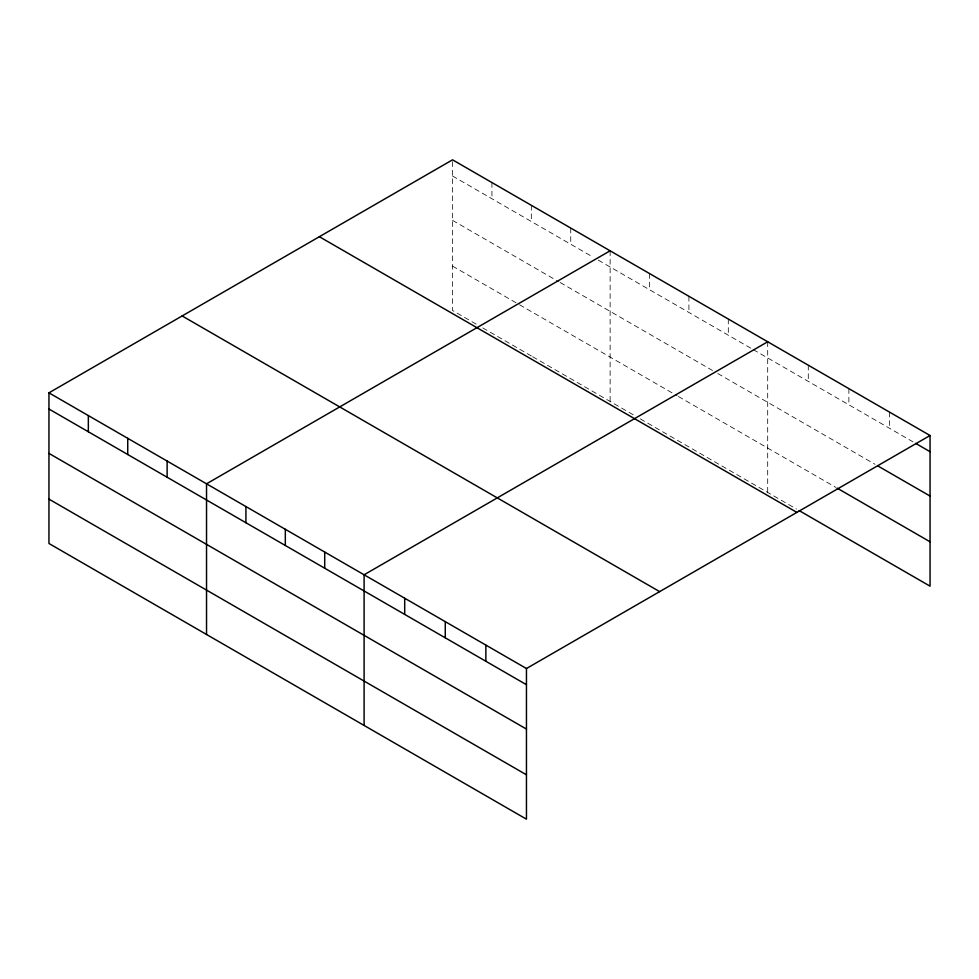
<?xml version="1.0" encoding="UTF-8"?>
<svg xmlns="http://www.w3.org/2000/svg" width="979" height="979" viewBox="0 0 979 979"><rect width="100%" height="100%" fill="white"/><g stroke="black" fill="none" stroke-linecap="round" stroke-linejoin="round"><path stroke-width="0.73" stroke-dasharray="4.89 3.67" d="M452.543 176L593.054 257.122M598.304 260.157L751.945 348.854M753.255 349.613L913.028 441.859M452.543 220.373L558.911 281.793M560.221 282.552L712.541 370.49M717.803 373.525L875.055 464.315M452.543 266.104L518.197 304.004M519.519 304.763L677.089 395.749M678.41 396.507L835.785 487.358M476.186 324.122L452.543 310.478L452.543 159.822M482.745 327.916L531.328 355.964M532.649 356.723L635.077 415.867M640.327 418.89L796.502 509.068M889.458 412.073L889.458 428.251M848.879 388.639L848.879 404.816M808.287 365.204L808.287 381.382M767.695 341.769L767.695 492.437M728.303 319.032L728.303 335.21M688.91 296.282L688.91 312.46M649.518 273.545L649.518 289.723M610.125 250.795L610.125 401.463M570.733 228.046L570.733 244.236M531.328 205.309L531.328 221.487M491.935 182.559L491.935 198.749"/><path stroke-width="1.47" d="M526.457 729.074L526.457 668.522L48.95 392.836L48.95 543.492L526.457 819.178L526.457 729.074L48.95 453.387M799.121 510.573L930.05 586.164L930.05 435.508L452.543 159.822L48.95 392.836M610.125 250.795L206.532 483.81L206.532 634.465M767.695 341.769L364.102 574.783L364.102 725.451M526.457 668.522L930.05 435.508M915.646 443.365L930.05 451.686M877.673 465.833L930.05 496.059M837.094 488.117L930.05 541.791M319.362 236.71L796.869 512.396M182.131 315.936L659.638 591.622M48.95 409.014L526.457 684.7M48.95 499.119L526.457 774.805M485.865 645.088L485.865 661.266M445.274 621.653L445.274 637.831M404.694 598.218L404.694 614.396M324.71 552.046L324.71 568.224M285.317 529.296L285.317 545.474M245.925 506.559L245.925 522.737M167.128 461.06L167.128 477.25M127.735 438.323L127.735 454.501M88.343 415.573L88.343 431.763"/></g></svg>
